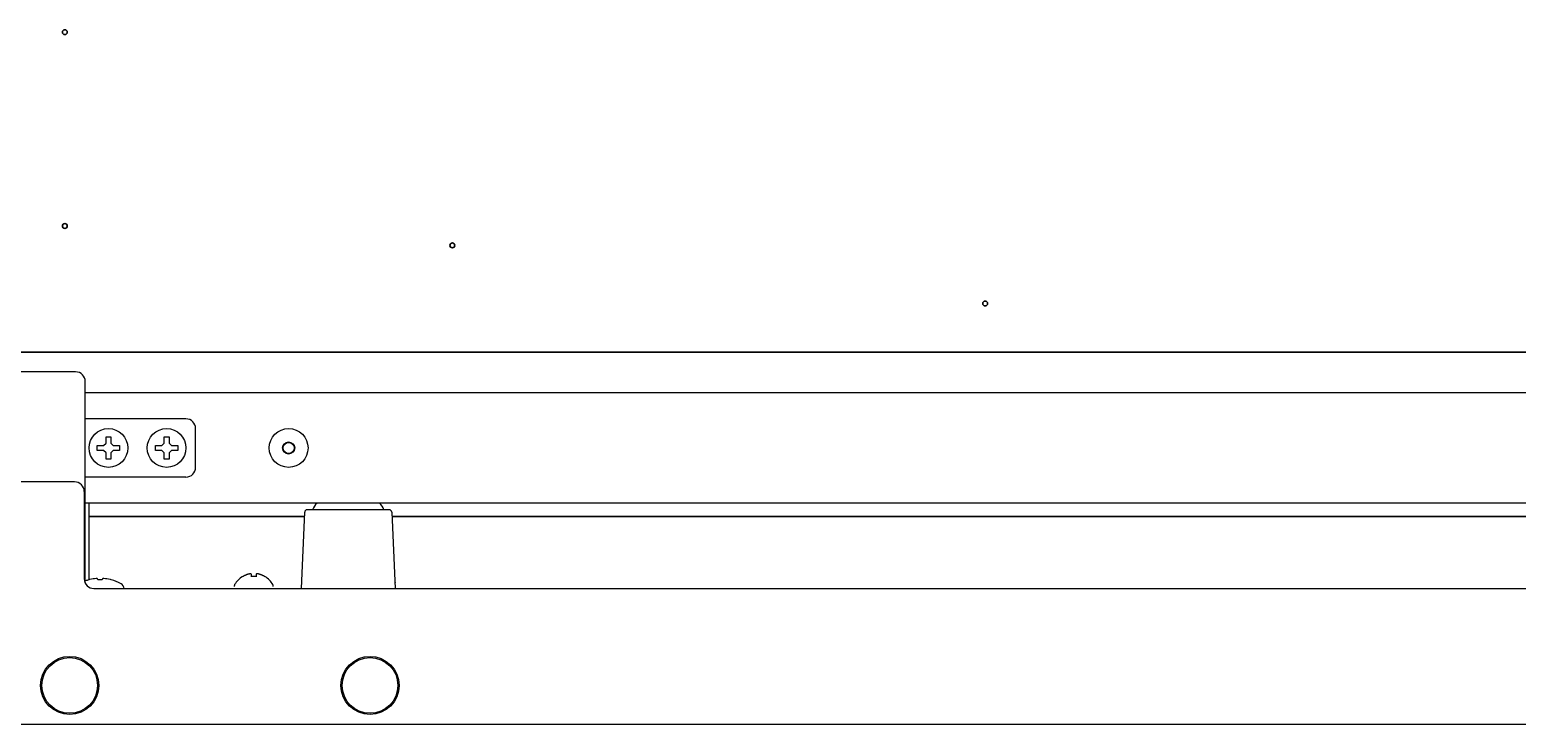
# Model space of a CAD drawing. Extents: x 5809 to 10669, y -850 to 3566.
# Drawn here: x 8435.8 to 8742.9, y -123 to 20.3 of the extents above; entities that cross this region are included whole.
import ezdxf

# ---------------------------------------------------------------- set-up
doc = ezdxf.new("R2010")
doc.units = 0
doc.header["$LTSCALE"] = 5
doc.layers.add('1', color=7, linetype='CONTINUOUS', true_color=0xffffff)
doc.layers.add('GEOM', color=7, linetype='CONTINUOUS')

msp = doc.modelspace()

# ---------------------------------------------------------------- linework, layer by layer
at = {"layer": '1', "color": 7, "linetype": 'Continuous', "lineweight": 35}
for p, q in [((9230.57, -46.17), (8423.08, -46.17)), ((8448.08, -80.13), (8492.56, -80.13)), ((8510.59, -80.13), (9095.56, -80.13))]:
    msp.add_line(p, q, dxfattribs=at)
for centre in [(8443.07, 19.83), (8443.07, -20.17), (8523.07, -24.17), (8633.07, -36.17)]:
    msp.add_circle(centre, 0.5, dxfattribs=at)
at = {"layer": 'GEOM', "color": 7, "linetype": 'Continuous'}
for p, q in [((8445.29, -50.26), (8428.94, -50.26)), ((8447.29, -93.83), (8447.29, -52.26)), ((9158.95, -54.57), (8447.29, -54.57)), ((8468.07, -59.97), (8447.29, -59.97)), ((8451.57, -64.97), (8451.57, -63.67)), ((8451.57, -63.67), (8452.57, -63.67)), ((8452.57, -63.67), (8452.57, -64.97)), ((8463.57, -64.97), (8463.57, -63.67)), ((8463.57, -63.67), (8464.57, -63.67)), ((8464.57, -63.67), (8464.57, -64.97)), ((8470.07, -69.97), (8470.07, -61.97)), ((8449.77, -66.47), (8449.77, -65.47)), ((8449.77, -65.47), (8451.07, -65.47)), ((8451.07, -66.47), (8449.77, -66.47)), ((8451.07, -65.47), (8451.57, -64.97)), ((8451.57, -66.97), (8451.07, -66.47)), ((8451.57, -68.27), (8451.57, -66.97)), ((8452.57, -64.97), (8453.07, -65.47)), ((8453.07, -66.47), (8452.57, -66.97)), ((8452.57, -66.97), (8452.57, -68.27)), ((8453.07, -65.47), (8454.37, -65.47)), ((8454.37, -66.47), (8453.07, -66.47)), ((8454.37, -65.47), (8454.37, -66.47)), ((8461.77, -66.47), (8461.77, -65.47)), ((8461.77, -65.47), (8463.07, -65.47)), ((8463.07, -66.47), (8461.77, -66.47)), ((8463.07, -65.47), (8463.57, -64.97)), ((8463.57, -66.97), (8463.07, -66.47)), ((8463.57, -68.27), (8463.57, -66.97)), ((8464.57, -64.97), (8465.07, -65.47)), ((8465.07, -66.47), (8464.57, -66.97)), ((8464.57, -66.97), (8464.57, -68.27)), ((8465.07, -65.47), (8466.37, -65.47)), ((8466.37, -66.47), (8465.07, -66.47)), ((8466.37, -65.47), (8466.37, -66.47)), ((8452.57, -68.27), (8451.57, -68.27)), ((8464.57, -68.27), (8463.57, -68.27)), ((8445.07, -72.97), (8423.07, -72.97)), ((8468.07, -71.97), (8447.29, -71.97)), ((8447.07, -74.97), (8447.07, -92.97)), ((9158.82, -77.38), (8447.29, -77.38)), ((8448.08, -93.18), (8448.08, -77.38)), ((8491.91, -94.97), (8492.6, -79.2)), ((8510.05, -78.72), (8493.1, -78.72)), ((8510.55, -79.2), (8511.24, -94.97)), ((8481.57, -92.53), (8481.57, -91.98)), ((8482.57, -91.98), (8482.57, -92.53)), ((8448.02, -93.18), (8448.02, -93.17)), ((8449.07, -94.97), (9157.07, -94.97)), ((8452.62, -93.17), (8452.62, -93.18)), ((8478.07, -94.57), (8478.07, -94.37)), ((8479.77, -92.53), (8479.77, -92.5)), ((8484.37, -92.5), (8484.37, -92.53)), ((8486.07, -94.57), (8486.07, -94.37)), ((8511.29, -93.63), (8511.29, -93.76)), ((8376.07, -122.97), (9230.07, -122.97))]:
    msp.add_line(p, q, dxfattribs=at)
for centre, radius in [((8452.07, -65.97), 4), ((8464.07, -65.97), 4), ((8489.27, -65.97), 4), ((8489.27, -65.97), 1.25), ((8489.27, -65.97), 1.15), ((8444.07, -114.97), 6), ((8444.07, -114.97), 5.75), ((8506.07, -114.97), 6), ((8506.07, -114.97), 5.75)]:
    msp.add_circle(centre, radius, dxfattribs=at)
for centre, radius, start, end in [((8445.29, -52.26), 2, 0.0087, 89.9913), ((8468.07, -61.97), 2, 0, 90), ((8468.07, -69.97), 2, 270, 0), ((8445.07, -74.97), 2, 0, 90), ((8493.1, -79.22), 0.5, 90, 177.5), ((8497.07, -79.68), 3, 129.9464, 161.3603), ((8506.07, -79.68), 3, 18.6397, 50.0536), ((8510.05, -79.22), 0.5, 2.5, 90), ((8482.24, -96.55), 4.72, 110.5181, 111.0023), ((8482.24, -96.53), 4.7, 108.4656, 110.5187), ((8482.23, -96.52), 4.68, 107.3773, 108.465), ((8482.23, -96.5), 4.67, 106.3949, 107.3772), ((8482.22, -96.47), 4.64, 104.3176, 106.3964), ((8481.33, -93.97), 2.01, 95.2585, 97.2741), ((8481.32, -93.95), 1.98, 94.6009, 95.2558), ((8481.32, -93.93), 1.97, 93.2167, 94.6016), ((8481.32, -93.92), 1.96, 92.3765, 93.2159), ((8481.32, -93.92), 1.95, 91.1545, 92.3767), ((8481.32, -93.91), 1.95, 90.1995, 91.1541), ((8481.32, -93.91), 1.95, 89.0741, 90.1995), ((8481.32, -93.92), 1.95, 88.0037, 89.0738), ((8481.32, -93.92), 1.96, 86.9771, 88.0037), ((8481.32, -93.93), 1.97, 85.714, 86.9766), ((8481.32, -93.94), 1.98, 84.8627, 85.7144), ((8481.32, -93.97), 2.01, 82.7256, 84.8598), ((8482.83, -93.97), 2.01, 95.1401, 97.2744), ((8482.82, -93.94), 1.98, 94.2856, 95.1372), ((8482.82, -93.93), 1.97, 93.0233, 94.286), ((8482.82, -93.92), 1.96, 91.9964, 93.0228), ((8482.82, -93.92), 1.95, 90.9261, 91.9964), ((8482.82, -93.91), 1.95, 88.8459, 90.9258), ((8482.82, -93.92), 1.96, 87.6234, 88.8455), ((8482.82, -93.92), 1.96, 86.7841, 87.6235), ((8482.82, -93.93), 1.97, 85.3984, 86.7833), ((8482.82, -93.95), 1.98, 84.7442, 85.3991), ((8482.82, -93.97), 2.01, 82.7259, 84.7415), ((8481.93, -96.47), 4.64, 73.6036, 75.6824), ((8481.92, -96.5), 4.67, 72.6228, 73.6051), ((8481.91, -96.52), 4.68, 71.535, 72.6227), ((8481.91, -96.53), 4.7, 69.4813, 71.5344), ((8481.9, -96.55), 4.72, 68.9977, 69.4819), ((8449.07, -92.97), 2, 180, 270), ((8450.32, -101.96), 9.08, 104.6676, 109.5511), ((8450.25, -101.84), 8.95, 102.9066, 104.3944), ((8450.25, -101.85), 8.95, 94.6607, 102.9018), ((8450.25, -101.83), 8.94, 93.3503, 94.6547), ((8450.32, -101.96), 8.79, 87.391, 92.609), ((8450.4, -101.83), 8.94, 85.3453, 86.6497), ((8450.4, -101.85), 8.95, 77.0982, 85.3393), ((8450.4, -101.84), 8.95, 75.6056, 77.0934), ((8450.32, -101.96), 9.08, 61.3979, 75.3324), ((8454.07, -95.08), 1.25, 4.9143, 61.3979), ((8478.47, -94.37), 0.4, 149.6988, 180), ((8482.27, -96.59), 4.8, 121.3727, 149.6988), ((8482.26, -96.58), 4.75, 118.9687, 121.5341), ((8482.26, -96.58), 4.75, 118.0074, 118.9684), ((8482.26, -96.57), 4.75, 116.6813, 118.0074), ((8482.25, -96.57), 4.74, 115.5402, 116.6812), ((8482.25, -96.57), 4.74, 114.5722, 115.5402), ((8482.25, -96.56), 4.73, 113.3175, 114.5722), ((8482.25, -96.56), 4.73, 112.5474, 113.3174), ((8482.25, -96.55), 4.72, 111.0025, 112.5476), ((8482.07, -96.29), 3.8, 82.4351, 97.5649), ((8481.9, -96.55), 4.72, 67.4524, 68.9975), ((8481.9, -96.56), 4.73, 66.6826, 67.4526), ((8481.9, -96.56), 4.73, 65.4278, 66.6825), ((8481.89, -96.57), 4.74, 64.4598, 65.4278), ((8481.89, -96.57), 4.74, 63.3188, 64.4598), ((8481.89, -96.57), 4.75, 61.9926, 63.3187), ((8481.89, -96.58), 4.75, 61.0316, 61.9926), ((8481.89, -96.58), 4.75, 58.4659, 61.0313), ((8481.87, -96.59), 4.8, 30.3012, 58.6273), ((8485.67, -94.37), 0.4, 0, 30.3012)]:
    msp.add_arc(centre, radius, start, end, dxfattribs=at)
for points, knots in [([(8449.74, -92.92), (8449.74, -92.92), (8449.73, -92.92), (8449.73, -92.91), (8449.72, -92.91)], [0, 0, 0, 0, 0.506571, 1, 1, 1, 1]), ([(8449.92, -93.18), (8449.9, -93.12), (8449.85, -93.03), (8449.78, -92.95), (8449.74, -92.92)], [0, 0, 0, 0, 0.586958, 1, 1, 1, 1]), ([(8450.91, -92.92), (8450.87, -92.95), (8450.8, -93.03), (8450.75, -93.12), (8450.72, -93.18)], [0, 0, 0, 0, 0.413042, 1, 1, 1, 1]), ([(8450.92, -92.91), (8450.92, -92.91), (8450.92, -92.92), (8450.91, -92.92), (8450.91, -92.92)], [0, 0, 0, 0, 0.493429, 1, 1, 1, 1])]:
    msp.add_open_spline(points, degree=3, knots=knots, dxfattribs=at)

doc.saveas('drawing.dxf')
